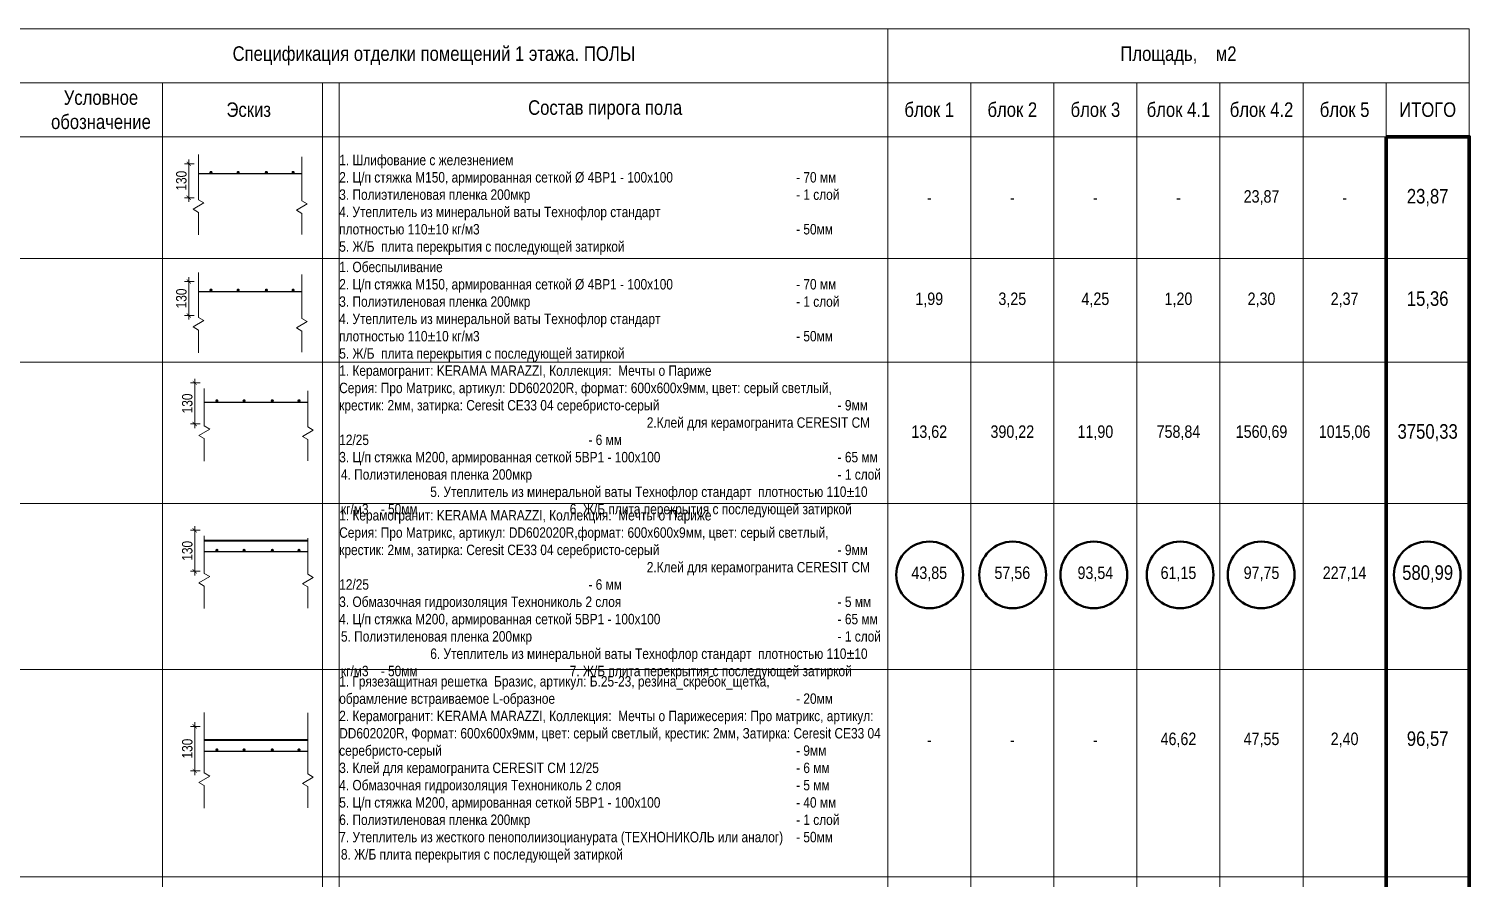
# Model space of a CAD drawing. Header units: millimetres. Extents: x -328335 to 1460319, y -208171 to 164069.
# Drawn here: x -243897 to -209217, y -108539 to -88079 of the extents above; entities that cross this region are included whole.
import ezdxf

# ---------------------------------------------------------------- set-up
doc = ezdxf.new("R2010")
doc.units = ezdxf.units.MM
doc.header["$LTSCALE"] = 0.5
doc.linetypes.add('DASHED', pattern=[19.05, 12.7, -6.35])
doc.layers.get('Defpoints').update_dxf_attribs({"color": 140})
for name, color, linetype, lineweight in [('АИ_Таблица', 7, 'Continuous', 13), ('АИ_Текст', 7, 'Continuous', 13), ('КЖ_Фундаменты_текст', 8, 'Continuous', 0)]:
    doc.layers.add(name, color=color, linetype=linetype, lineweight=lineweight)
doc.layers.add('АР_Делит', color=120, linetype='Continuous', lineweight=0, plot=False)
doc.layers.add('ИЗМ_23.04.25', color=230, linetype='Continuous', plot=False)
doc.styles.add('style1', font='ARIALN.TTF')
doc.dimstyles.new('Dim100_ареал', dxfattribs={"dimscale": 100, "dimtxt": 2.5, "dimasz": 1, "dimexe": 1, "dimexo": 1, "dimgap": 0.5, "dimtad": 1, "dimzin": 12, "dimdsep": 46, "dimtxsty": 'style1', "dimblk": 'ARCHTICK', "dimcen": 1, "dimdle": 1, "dimaunit": 1, "dimadec": 0, "dimazin": 3, "dimtfac": 1, "dimtmove": 1, "dimatfit": 3, "dimldrblk": 'OPEN30', "dimfxl": 2, "dimfxlon": 1, "dimtolj": 1, "dimtzin": 0, "dimlwd": 5, "dimlwe": 5, "dimarcsym": 0})

# ---------------------------------------------------------------- blocks, each defined once
blk = doc.blocks.new('_ArchTick')
at = {"color": 0, "linetype": 'ByBlock', "const_width": 0.15}
blk.add_lwpolyline([(-0.5, -0.5), (0.5, 0.5)], dxfattribs=at)
blk = doc.blocks.new('*D89')
at = {"layer": 'Defpoints', "color": 0, "transparency": 16777216}
for p in [(-239902, -100159), (-239671, -100159), (-239671, -101147)]:
    blk.add_point(p, dxfattribs=at)
at = {"layer": 'КЖ_Фундаменты_текст', "color": 0, "lineweight": 5, "transparency": 16777216}
for p, q in [((-239771, -100159), (-240002, -100159)), ((-239902, -101247), (-239902, -100059)), ((-239771, -101147), (-240002, -101147))]:
    blk.add_line(p, q, dxfattribs=at)
at = {"layer": 'КЖ_Фундаменты_текст', "color": 0, "lineweight": 5, "transparency": 16777216, "xscale": 100, "yscale": 100, "zscale": 100}
for p, rotation in [((-239902, -100159), 90), ((-239902, -101147), 270)]:
    blk.add_blockref('_ArchTick', p, dxfattribs=dict(at, rotation=rotation))
at = {"layer": 'КЖ_Фундаменты_текст', "color": 0, "transparency": 16777216, "insert": (-240080, -100653), "char_height": 250, "attachment_point": 5, "rotation": 90, "style": 'style1'}
blk.add_mtext('\\A1;130', dxfattribs=at)
blk = doc.blocks.new('_Open30')
at = {"color": 0, "linetype": 'ByBlock', "lineweight": -2}
for p, q in [((-1, 0.27), (0, 0)), ((0, 0), (-1, -0.27)), ((0, 0), (-1, 0))]:
    blk.add_line(p, q, dxfattribs=at)
blk = doc.blocks.new('*D90')
at = {"layer": 'Defpoints', "color": 0, "transparency": 16777216}
for p in [(-239902, -96609), (-239671, -96609), (-239671, -97597)]:
    blk.add_point(p, dxfattribs=at)
at = {"layer": 'КЖ_Фундаменты_текст', "color": 0, "lineweight": 5, "transparency": 16777216}
for p, q in [((-239771, -96609), (-240002, -96609)), ((-239902, -97697), (-239902, -96509)), ((-239771, -97597), (-240002, -97597))]:
    blk.add_line(p, q, dxfattribs=at)
at = {"layer": 'КЖ_Фундаменты_текст', "color": 0, "lineweight": 5, "transparency": 16777216, "xscale": 100, "yscale": 100, "zscale": 100}
for p, rotation in [((-239902, -96609), 90), ((-239902, -97597), 270)]:
    blk.add_blockref('_ArchTick', p, dxfattribs=dict(at, rotation=rotation))
at = {"layer": 'КЖ_Фундаменты_текст', "color": 0, "transparency": 16777216, "insert": (-240080, -97103), "char_height": 250, "attachment_point": 5, "rotation": 90, "style": 'style1'}
blk.add_mtext('\\A1;130', dxfattribs=at)
blk = doc.blocks.new('*D94')
at = {"layer": 'Defpoints', "color": 0, "transparency": 16777216}
for p in [(-240045, -91329), (-239814, -91329), (-239814, -92147)]:
    blk.add_point(p, dxfattribs=at)
at = {"layer": 'КЖ_Фундаменты_текст', "color": 0, "lineweight": 5, "transparency": 16777216}
for p, q in [((-239914, -91329), (-240145, -91329)), ((-240045, -92247), (-240045, -91229)), ((-239914, -92147), (-240145, -92147))]:
    blk.add_line(p, q, dxfattribs=at)
at = {"layer": 'КЖ_Фундаменты_текст', "color": 0, "lineweight": 5, "transparency": 16777216, "xscale": 100, "yscale": 100, "zscale": 100}
for p, rotation in [((-240045, -91329), 90), ((-240045, -92147), 270)]:
    blk.add_blockref('_ArchTick', p, dxfattribs=dict(at, rotation=rotation))
at = {"layer": 'КЖ_Фундаменты_текст', "color": 0, "transparency": 16777216, "insert": (-240223, -91738), "char_height": 250, "attachment_point": 5, "rotation": 90, "style": 'style1'}
blk.add_mtext('\\A1;130', dxfattribs=at)
blk = doc.blocks.new('*D95')
at = {"layer": 'Defpoints', "color": 0, "transparency": 16777216}
for p in [(-240045, -94165), (-239814, -94165), (-239814, -94983)]:
    blk.add_point(p, dxfattribs=at)
at = {"layer": 'КЖ_Фундаменты_текст', "color": 0, "lineweight": 5, "transparency": 16777216}
for p, q in [((-239914, -94165), (-240145, -94165)), ((-240045, -95083), (-240045, -94065)), ((-239914, -94983), (-240145, -94983))]:
    blk.add_line(p, q, dxfattribs=at)
at = {"layer": 'КЖ_Фундаменты_текст', "color": 0, "lineweight": 5, "transparency": 16777216, "xscale": 100, "yscale": 100, "zscale": 100}
for p, rotation in [((-240045, -94165), 90), ((-240045, -94983), 270)]:
    blk.add_blockref('_ArchTick', p, dxfattribs=dict(at, rotation=rotation))
at = {"layer": 'КЖ_Фундаменты_текст', "color": 0, "transparency": 16777216, "insert": (-240223, -94574), "char_height": 250, "attachment_point": 5, "rotation": 90, "style": 'style1'}
blk.add_mtext('\\A1;130', dxfattribs=at)
blk = doc.blocks.new('*D135')
at = {"layer": 'Defpoints', "color": 0, "transparency": 16777216}
for p in [(-239902, -104881), (-239670, -104881), (-239671, -105953)]:
    blk.add_point(p, dxfattribs=at)
at = {"layer": 'КЖ_Фундаменты_текст', "color": 0, "lineweight": 5, "transparency": 16777216}
for p, q in [((-239770, -104881), (-240002, -104881)), ((-239902, -106053), (-239902, -104781)), ((-239771, -105953), (-240002, -105953))]:
    blk.add_line(p, q, dxfattribs=at)
at = {"layer": 'КЖ_Фундаменты_текст', "color": 0, "lineweight": 5, "transparency": 16777216, "xscale": 100, "yscale": 100, "zscale": 100}
for p, rotation in [((-239902, -104881), 90), ((-239902, -105953), 270)]:
    blk.add_blockref('_ArchTick', p, dxfattribs=dict(at, rotation=rotation))
at = {"layer": 'КЖ_Фундаменты_текст', "color": 0, "transparency": 16777216, "insert": (-240080, -105417), "char_height": 250, "attachment_point": 5, "rotation": 90, "style": 'style1'}
blk.add_mtext('\\A1;130', dxfattribs=at)

msp = doc.modelspace()

# ---------------------------------------------------------------- linework, layer by layer
at = {"color": 1, "linetype": 'Continuous', "lineweight": 9}
for points in [[(-239814.07, -93045.397), (-239814.07, -92501.332), (-239943.181, -92424.975), (-239684.959, -92272.263), (-239814.07, -92195.907), (-239814.07, -91109.989)], [(-237322.219, -93035.239), (-237322.219, -92524.706), (-237451.33, -92448.35), (-237193.107, -92295.637), (-237322.219, -92219.281), (-237322.219, -91160.245)], [(-239814.07, -95880.954), (-239814.07, -95336.889), (-239943.181, -95260.533), (-239684.959, -95107.82), (-239814.07, -95031.464), (-239814.07, -93945.546)], [(-237322.219, -95870.796), (-237322.219, -95360.264), (-237451.33, -95283.907), (-237193.107, -95131.195), (-237322.219, -95054.839), (-237322.219, -93995.803)], [(-239671.012, -98494.967), (-239671.012, -97950.902), (-239800.123, -97874.545), (-239541.9, -97721.833), (-239671.012, -97645.477), (-239671.012, -96740.083)], [(-237179.16, -98484.808), (-237179.16, -97974.276), (-237308.272, -97897.92), (-237050.049, -97745.207), (-237179.16, -97668.851), (-237179.161, -96798.12)], [(-239671.012, -102044.945), (-239671.012, -101500.88), (-239800.123, -101424.524), (-239541.9, -101271.812), (-239671.012, -101195.456), (-239671.012, -100290.062)], [(-237179.16, -102034.787), (-237179.16, -101524.255), (-237308.272, -101447.899), (-237050.049, -101295.186), (-237179.16, -101218.83), (-237179.161, -100348.099)], [(-239671.012, -106851.259), (-239671.012, -106307.194), (-239800.123, -106230.838), (-239541.9, -106078.125), (-239671.012, -106001.769), (-239671.012, -104548.03)], [(-237179.16, -106841.101), (-237179.16, -106330.568), (-237308.272, -106254.212), (-237050.049, -106101.5), (-237179.16, -106025.144), (-237179.161, -104559.376)]]:
    msp.add_lwpolyline(points, dxfattribs=at)
at = {"linetype": 'Continuous', "const_width": 37.125}
for points in [[(-239529.083, -91538.026, 1), (-239491.208, -91538.026, 1)], [(-238876.177, -91538.026, 1), (-238838.302, -91538.026, 1)], [(-238195.692, -91538.026, 1), (-238157.817, -91538.026, 1)], [(-237552.883, -91538.026, 1), (-237515.008, -91538.026, 1)], [(-239529.083, -94373.584, 1), (-239491.208, -94373.584, 1)], [(-238876.177, -94373.584, 1), (-238838.302, -94373.584, 1)], [(-238195.692, -94373.584, 1), (-238157.817, -94373.584, 1)], [(-237552.883, -94373.584, 1), (-237515.008, -94373.584, 1)], [(-239386.025, -97039.721, 1), (-239348.15, -97039.721, 1)], [(-238733.118, -97039.721, 1), (-238695.243, -97039.721, 1)], [(-238052.633, -97039.721, 1), (-238014.758, -97039.721, 1)], [(-237409.825, -97039.721, 1), (-237371.95, -97039.721, 1)], [(-239386.024, -100641.34, 1), (-239348.149, -100641.34, 1)], [(-238733.118, -100641.34, 1), (-238695.243, -100641.34, 1)], [(-238052.633, -100641.34, 1), (-238014.758, -100641.34, 1)], [(-237409.824, -100641.34, 1), (-237371.949, -100641.34, 1)], [(-239386.024, -105447.653, 1), (-239348.149, -105447.653, 1)], [(-238733.118, -105447.653, 1), (-238695.243, -105447.653, 1)], [(-238052.633, -105447.653, 1), (-238014.758, -105447.653, 1)], [(-237409.824, -105447.653, 1), (-237371.949, -105447.653, 1)]]:
    msp.add_lwpolyline(points, format="xyb", close=True, dxfattribs=at)
at = {"color": 9, "linetype": 'Continuous'}
for points in [[(-239814.07, -91568.026), (-239257.946, -91568.026), (-238935.446, -91568.069), (-238612.946, -91568.026), (-237316.762, -91568.026)], [(-239814.07, -94403.584), (-239257.946, -94403.584), (-238935.446, -94403.626), (-238612.946, -94403.584), (-237316.762, -94403.584)], [(-239671.012, -97069.721), (-239114.887, -97069.721), (-238792.387, -97069.764), (-238469.887, -97069.721), (-237173.704, -97069.721)], [(-239671.011, -100671.34), (-239114.887, -100671.34), (-238792.387, -100671.382), (-238469.887, -100671.34), (-237173.704, -100671.34)], [(-239671.011, -105477.653), (-239114.887, -105477.653), (-238792.387, -105477.696), (-238469.887, -105477.653), (-237173.704, -105477.653)]]:
    msp.add_lwpolyline(points, dxfattribs=at)
at = {"color": 2, "linetype": 'DASHED', "ltscale": 0.5, "const_width": 50}
for points in [[(-237179.159, -100405.374), (-239671.012, -100405.374)], [(-237179.159, -105211.687), (-239671.012, -105211.687)]]:
    msp.add_lwpolyline(points, dxfattribs=at)
at = {"layer": 'Defpoints', "lineweight": 90}
msp.add_lwpolyline([(-211216.56, -90678.736), (-209216.56, -90678.736), (-209216.56, -130256.152), (-211216.56, -130256.152)], close=True, dxfattribs=at)
at = {"layer": 'АИ_Таблица'}
for p, q in [((-223216.56, -88078.736), (-223216.56, -130256.152)), ((-257380.551, -89378.736), (-209216.56, -89378.736)), ((-240680.551, -89378.736), (-240680.551, -130256.152)), ((-236822.816, -89378.736), (-236822.816, -130256.152)), ((-221216.56, -89378.736), (-221216.56, -130256.152)), ((-219216.56, -89378.736), (-219216.56, -130256.152)), ((-217216.56, -89378.736), (-217216.56, -130256.152)), ((-215216.56, -89378.736), (-215216.56, -130256.152)), ((-213216.56, -89378.736), (-213216.56, -130256.152)), ((-211216.56, -89378.736), (-211216.56, -130256.152)), ((-257380.551, -90678.736), (-209216.56, -90678.736)), ((-257380.551, -93609.615), (-209216.56, -93609.615)), ((-257380.551, -96109.615), (-209216.56, -96109.615)), ((-257380.551, -99509.615), (-209216.56, -99509.615)), ((-257380.551, -103509.615), (-209216.56, -103509.615)), ((-257380.551, -108509.615), (-209216.56, -108509.615))]:
    msp.add_line(p, q, dxfattribs=at)
at = {"layer": 'АИ_Таблица', "lineweight": 20}
msp.add_lwpolyline([(-257380.551, -88078.736), (-209216.56, -88078.736), (-209216.56, -130256.152), (-257380.551, -130256.152)], close=True, dxfattribs=at)
at = {"layer": 'АР_Делит'}
msp.add_line((-236422.816, -89378.736), (-236422.816, -130256.152), dxfattribs=at)
at = {"layer": 'ИЗМ_23.04.25', "lineweight": 50, "transparency": 33554653}
for centre in [(-222207.657, -101232.395), (-220207.657, -101232.395), (-218254.654, -101232.395), (-216176.636, -101232.395), (-214223.981, -101232.395), (-210226.814, -101232.395)]:
    msp.add_circle(centre, 803.909, dxfattribs=at)

# ---------------------------------------------------------------- texts
at = {"layer": 'АИ_Текст', "color": 0, "style": 'style1'}
for s, insert, char_height, width, attachment_point in [('Спецификация отделки помещений 1 этажа. ПОЛЫ', (-234141.543, -88728.736), 350, 23663.99117, 5), ('Площадь,    м2', (-216216.56, -88728.736), 350, 14000, 5), ('Условное обозначение', (-242159.418, -90028.736), 350, 3557.73503, 5), ('Состав пирога пола', (-230019.688, -90028.736), 350, 13606.25614, 5), ('Эскиз', (-238601.683, -90028.736), 350, 3557.73503, 5), ('блок 1', (-222216.56, -90028.736), 350, 2000, 5), ('блок 2', (-220216.56, -90028.736), 350, 2000, 5), ('блок 3', (-218216.56, -90028.736), 350, 2000, 5), ('блок 4.1', (-216216.56, -90028.736), 350, 2000, 5), ('блок 4.2', (-214216.56, -90028.736), 350, 2000, 5), ('блок 5', (-212216.56, -90028.736), 350, 2000, 5), ('ИТОГО', (-210216.56, -90028.736), 350, 2000, 5), ('\\A1;{\\C256;1. Шлифование с железнением                                                                                           \\P2. Ц/п стяжка М150, армированная сеткой %%C 4ВР1 - 100х100^I^I^I- 70 мм\\P3. Полиэтиленовая пленка 200мкр^I^I^I^I^I^I^I- 1 слой \\P4. \\A0;Утеплитель из минеральной ваты \\C1;\\c255;Технофлор стандарт \\Pплотностью 110\\C256;±10 кг/м3^I^I^I^I^I^I^I^I- 50м\\A1;м\\P\\pxa0.25;5. Ж/Б \\A0; \\A1;плита перекрытия с последующей затиркой  \\A0;\\H0.91667x; \\A1;\\H1.09091x; \\A0;\\H0.91666x;     }', (-236422.816, -91114.385), 250, 13206.25614, 1), ('\\A1;{\\C256;1. Обеспыливание                                                                                          \\P2. Ц/п стяжка М150, армированная сеткой %%C 4ВР1 - 100х100^I^I^I- 70 мм\\P3. Полиэтиленовая пленка 200мкр^I^I^I^I^I^I^I- 1 слой \\P4. \\A0;Утеплитель из минеральной ваты \\C1;\\c255;Технофлор стандарт \\Pплотностью 110\\C256;±10 кг/м3\\fCalibri|b0|i0|c204|p34;\\H0.91667x;^I^I^I^I^I^I^I^I\\fArial Narrow|b0|i0|c204|p34;\\H1.09091x;- 50м\\A1;м\\P\\pxa0.25;5. Ж/Б \\A0; \\A1;плита перекрытия с последующей затиркой  \\A0;\\H0.91667x;      }', (-236422.816, -93690.652), 250, 13206.25614, 1), ('\\A1;{\\C1;\\c255;1. \\A0;Керамогранит: KERAMA MARAZZI, Коллекция:  Мечты о Париже\\PСерия: Про Матрикс, артикул: DD602020R, формат: 600х600х9мм, цвет: серый светлый, \\Pкрестик: 2мм, затирка: Ceresit CE33 04 серебристо-серый ^I^I^I^I^I- 9мм \\A1;  \\C256;                                                                                               2.Клей для керамогранита CERESIT CM 12/25^I^I^I^I^I^I- 6 мм                                                                                                                                                                                                             \\P3. Ц/п стяжка М200, армированная сеткой 5ВР1 - 100х100^I^I^I^I^I- 65 мм\\P\\pxl0.16667,b0.25,sm1;4. Полиэтиленовая пленка 200мкр^I^I^I^I^I^I^I^I- 1 слой                            5. \\A0;Утеплитель из минеральной ваты \\C1;\\c255;Технофлор стандарт  плотностью 110\\C256;±10 кг/м3\\fCalibri|b0|i0|c204|p34;\\H0.91667x;^I\\fArial Narrow|b0|i0|c204|p34;\\H1.09091x;- 50мм  \\A1;                                            6. Ж/Б плита перекрытия с последующей затиркой \\H0.91667x;   }', (-236422.816, -96187.725), 250, 13066.19115, 1), ('\\A1;{\\C1;\\c255;1. \\A0;Керамогранит: KERAMA MARAZZI, Коллекция:  Мечты о Париже\\PСерия: Про Матрикс, артикул: DD602020R,формат: 600х600х9мм, цвет: серый светлый, \\Pкрестик: 2мм, затирка: Ceresit CE33 04 серебристо-серый ^I^I^I^I^I- 9мм \\A1; \\C256;                                                                                                2.Клей для керамогранита CERESIT CM 12/25^I^I^I^I^I^I- 6 мм \\P3. Обмазочная гидроизоляция Технониколь 2 слоя                                                     ^I- 5 мм                                                                                                                                                                                                             \\P4. Ц/п стяжка М200, армированная сеткой 5ВР1 - 100х100^I^I^I^I^I- 65 мм\\P\\pxl0.16667,b0.25,sm1;5. Полиэтиленовая пленка 200мкр^I^I^I^I^I^I^I^I- 1 слой                            6. \\A0;Утеплитель из минеральной ваты \\C1;\\c255;Технофлор стандарт  плотностью 110\\C256;±10 кг/м3\\fCalibri|b0|i0|c204|p34;\\H0.91667x;^I\\fArial Narrow|b0|i0|c204|p34;\\H1.09091x;- 50мм  \\A1;                                            7. Ж/Б плита перекрытия с последующей затиркой \\H0.91667x;   }', (-236422.816, -99671.637), 250, 13066.19115, 1), ('\\A1;{\\C7;1. Грязезащитная решетка  \\C256;Бразис, артикул: Б.25-23, резина_скребок_щетка, \\Pобрамление встраиваемое L-образное^I^I^I^I^I^I- 20мм\\P\\C1;\\c255;2. \\A0;Керамогранит: KERAMA MARAZZI, Коллекция:  Мечты о Парижесерия: Про матрикс, артикул: DD602020R, Формат: 600х600х9мм, цвет: серый светлый, крестик: 2мм, Затирка: Ceresit CE33 04 \\Pсеребристо-серый \\C1;^I^I\\C256;^I^I^I^I^I^I^I- 9мм\\A1;\\P3. Клей для керамогранита CERESIT CM 12/25^I^I^I^I^I- 6 мм\\P4. Обмазочная гидроизоляция Технониколь 2 слоя^I^I^I^I^I- 5 мм\\P5. Ц/п стяжка М200, армированная сеткой 5ВР1 - 100х100^I^I^I^I- 40 мм\\P6. Полиэтиленовая пленка 200мкр^I^I^I^I^I^I^I- 1 слой\\P7. \\A0;Утеплитель из жесткого пенополиизоцианурата (ТЕХНОНИКОЛЬ или аналог)^I- 50мм\\P\\pxl0.16667,b0.25,sm1;\\A1;8. Ж/Б плита перекрытия с последующей затиркой\\A0; \\A1;\\H0.91667x; }', (-236422.816, -103671.637), 250, 13066.19115, 1)]:
    msp.add_mtext(s, dxfattribs=dict(at, insert=insert, char_height=char_height, width=width, attachment_point=attachment_point))
at = {"layer": 'АИ_Текст', "width": 2000, "attachment_point": 5, "style": 'style1'}
for s, insert, char_height in [('-', (-222216.56, -92144.175), 300), ('-', (-220216.56, -92144.175), 300), ('-', (-218216.56, -92144.175), 300), ('-', (-216216.56, -92144.175), 300), ('23,87', (-214216.56, -92144.175), 300), ('-', (-212216.56, -92144.175), 300), ('23,87', (-210216.56, -92144.175), 350), ('1,99', (-222216.56, -94609.615), 300), ('3,25', (-220216.56, -94609.615), 300), ('4,25', (-218216.56, -94609.615), 300), ('1,20', (-216216.56, -94609.615), 300), ('2,30', (-214216.56, -94609.615), 300), ('2,37', (-212216.56, -94609.615), 300), ('15,36', (-210216.56, -94609.615), 350), ('13,62', (-222216.56, -97809.615), 300), ('390,22', (-220216.56, -97809.615), 300), ('11,90', (-218216.56, -97809.615), 300), ('758,84', (-216216.56, -97809.615), 300), ('1015,06', (-212216.56, -97809.615), 300), ('43,85', (-222216.56, -101209.615), 300), ('61,15', (-216216.56, -101209.615), 300), ('97,75', (-214216.56, -101209.615), 300), ('227,14', (-212216.56, -101209.615), 300), ('46,62', (-216216.56, -105209.615), 300), ('47,55', (-214216.56, -105209.615), 300), ('2,40', (-212216.56, -105209.615), 300), ('96,57', (-210216.56, -105209.615), 350), ('-', (-222216.56, -105209.615), 300), ('-', (-220216.56, -105209.615), 300), ('-', (-218216.56, -105209.615), 300)]:
    msp.add_mtext(s, dxfattribs=dict(at, insert=insert, char_height=char_height))
at = {"layer": 'АИ_Текст', "color": 5, "width": 2000, "attachment_point": 5, "style": 'style1'}
for s, insert, char_height in [('1560,69', (-214216.56, -97809.615), 300), ('3750,33', (-210216.56, -97809.615), 350), ('57,56', (-220216.56, -101209.615), 300), ('93,54', (-218216.56, -101209.615), 300), ('580,99', (-210216.56, -101209.615), 350)]:
    msp.add_mtext(s, dxfattribs=dict(at, insert=insert, char_height=char_height))

# ---------------------------------------------------------------- dimensions: what is measured, and where the dimension line sits
at = {"layer": 'КЖ_Фундаменты_текст'}
for base, p1, p2, picture, middle in [((-240045.475, -91329.238), (-239814.07, -92146.999), (-239814.07, -91329.238), '*D94', (-240223.118, -91738.118)), ((-240045.475, -94164.796), (-239814.07, -94982.556), (-239814.07, -94164.796), '*D95', (-240223.118, -94573.676)), ((-239902.417, -96609.452), (-239671.012, -97596.569), (-239671.012, -96609.452), '*D90', (-240080.06, -97103.01)), ((-239902.417, -100159.431), (-239671.012, -101146.547), (-239671.012, -100159.431), '*D89', (-240080.06, -100652.989)), ((-239902.417, -104881.435), (-239671.012, -105952.861), (-239669.527, -104881.435), '*D135', (-240080.06, -105417.148))]:
    dim = msp.add_linear_dim(base=base, p1=p1, p2=p2, angle=90, text='130', dimstyle='Dim100_ареал', dxfattribs=at)
    dim.commit()
    dim.dimension.update_dxf_attribs({"geometry": picture, "text_midpoint": middle})

doc.saveas('drawing.dxf')
